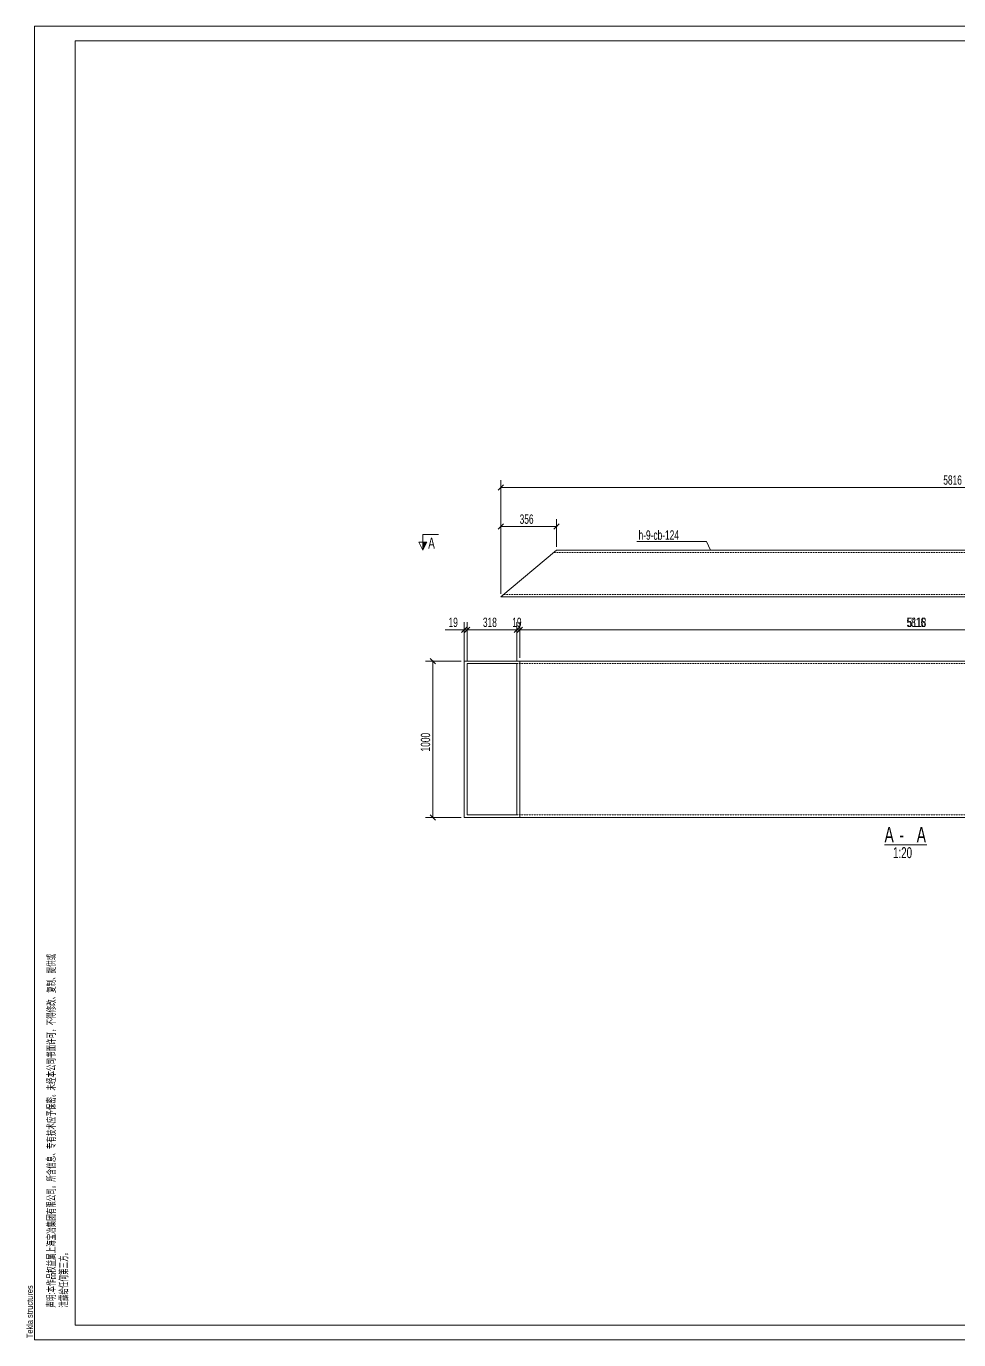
# Model space of a CAD drawing. Header units: millimetres. Extents: x 48 to 11980, y 100 to 8500.
# Drawn here: x 48 to 6014, y 100 to 8500 of the extents above; entities that cross this region are included whole.
import ezdxf

# ---------------------------------------------------------------- set-up
doc = ezdxf.new("R2010")
doc.units = ezdxf.units.MM
doc.linetypes.add('XKITLINE00', pattern=[0])
doc.linetypes.add('XKITLINE04', pattern=[3, 0.5, -0.5, 0.5, -0.5, 0.5, -0.5])
for name, color, linetype, lineweight in [('DrawingSheet', 5, 'Continuous', 0), ('OtherObjectType', 1, 'Continuous', 0), ('Part', 2, 'Continuous', 0), ('PartMark', 3, 'Continuous', 0), ('Section', 6, 'Continuous', 0), ('Z-DIMENSIONS', 1, 'Continuous', 0)]:
    doc.layers.add(name, color=color, linetype=linetype, lineweight=lineweight)
doc.styles.add('$TD_AUDIT_GENERATED_(D2)', font='ARIAL.TTF')
doc.styles.add('Arial', font='arial.ttf')
doc.styles.add('romsim', font='ARIAL.TTF')

# ---------------------------------------------------------------- blocks, each defined once
blk = doc.blocks.new('*A1')
at = {"layer": 'Part', "color": 4, "linetype": 'XKITLINE00', "lineweight": 0}
for p, q in [((3441, 5150), (3085, 4850)), ((8901, 5150), (3441, 5150)), ((8901, 5150), (8732.5, 5008)), ((8559, 5008), (8559, 4992)), ((8732.5, 5008), (8559, 5008)), ((8732.5, 4992), (8559, 4992)), ((8901, 4850), (8732.5, 4992)), ((3085, 4850), (8901, 4850))]:
    blk.add_line(p, q, dxfattribs=at)
at = {"layer": 'Part', "color": 7, "linetype": 'XKITLINE04', "lineweight": 0}
for p, q in [((8882, 5134), (3422, 5134)), ((8882, 4866), (3104, 4866))]:
    blk.add_line(p, q, dxfattribs=at)
blk = doc.blocks.new('*A2')
at = {"layer": 'Part', "color": 4, "linetype": 'XKITLINE00', "lineweight": 0}
for p, q in [((8666, 4440), (2850, 4440)), ((2850, 3440), (2850, 4440)), ((2869, 3456), (2869, 4424)), ((3187, 4424), (2869, 4424)), ((3187, 3456), (3187, 4424)), ((3206, 3440), (3206, 4440)), ((8666, 3440), (8666, 4440)), ((3187, 3456), (2869, 3456)), ((8666, 3440), (2850, 3440))]:
    blk.add_line(p, q, dxfattribs=at)
at = {"layer": 'Part', "color": 7, "linetype": 'XKITLINE04', "lineweight": 0}
for p, q in [((8647, 4424), (3187, 4424)), ((8324, 4424), (8324, 4440)), ((8324, 4424), (8324, 4440)), ((8497.5, 4424), (8497.5, 4440)), ((8497.5, 4424), (8497.5, 4440)), ((8647, 3456), (8647, 4424)), ((8647, 3456), (8647, 4424)), ((8666, 3440), (8666, 4440)), ((8647, 3456), (3187, 3456)), ((8324, 3440), (8324, 3456)), ((8324, 3440), (8324, 3456)), ((8497.5, 3440), (8497.5, 3456)), ((8497.5, 3440), (8497.5, 3456))]:
    blk.add_line(p, q, dxfattribs=at)
blk = doc.blocks.new('*A3')
at = {"layer": 'DrawingSheet', "color": 5, "linetype": 'XKITLINE00', "lineweight": 0}
for p, q in [((11980, 8500), (100, 8500)), ((100, 8500), (100, 100)), ((11980, 100), (11980, 8500)), ((100, 100), (11980, 100))]:
    blk.add_line(p, q, dxfattribs=at)
at = {"layer": 'DrawingSheet', "color": 5, "style": 'Arial', "width": 0.85}
blk.add_text('Tekla structures', height=40, rotation=90, dxfattribs=at).set_placement((90, 110))
blk = doc.blocks.new('*A5')
at = {"layer": 'OtherObjectType', "color": 7, "linetype": 'XKITLINE00', "lineweight": 0}
for p, q in [((100, 8500), (11980, 8500)), ((100, 100), (100, 8500)), ((360.1, 8407), (11880.6, 8407)), ((360.1, 193), (360.1, 8407)), ((11880.6, 193), (360.1, 193)), ((100, 100), (11980, 100))]:
    blk.add_line(p, q, dxfattribs=at)
at = {"layer": 'OtherObjectType', "color": 3, "style": '$TD_AUDIT_GENERATED_(D2)', "width": 0.595}
for s, p in [('\\M+5C9F9\\M+5C3F7:\\M+5B1BE\\M+5D7F7\\M+5C6B7\\M+5C8A8\\M+5D2E6\\M+5CAF4\\M+5C9CF\\M+5BAA3\\M+5B1A6\\M+5D2B1\\M+5BCAF\\M+5CDC5\\M+5D3D0\\M+5CFDE\\M+5B9AB\\M+5CBBE\\M+5A1A3\\M+5CBF9\\M+5BAAC\\M+5D0C5\\M+5CFA2\\M+5A1A2\\M+5D7A8\\M+5D3D0\\M+5BCBC\\M+5CAF5\\M+5D3A6\\M+5D3E8\\M+5B1A3\\M+5C3DC\\M+5A1A3\\M+5CEB4\\M+5BEAD\\M+5B1BE\\M+5B9AB\\M+5CBBE\\M+5CAE9\\M+5C3E6\\M+5D0ED\\M+5BFC9\\M+5A3AC\\M+5B2BB\\M+5B5C3\\M+5D0DE\\M+5B8C4\\M+5A1A2\\M+5B8B4\\M+5D6C6\\M+5A1A2\\M+5CCE1\\M+5B9A9\\M+5BBF2', (232, 306)), ('\\M+5D0B9\\M+5C2B6\\M+5B8F8\\M+5C8CE\\M+5BACE\\M+5B5DA\\M+5C8FD\\M+5B7BD\\M+5A1A3', (312, 306))]:
    blk.add_text(s, height=50, rotation=90, dxfattribs=at).set_placement(p)
blk = doc.blocks.new('*A6')
at = {"layer": 'Z-DIMENSIONS', "color": 3, "linetype": 'XKITLINE00', "lineweight": 0}
for p, q in [((3102, 5567), (3068, 5533)), ((3085, 4870), (3085, 5598)), ((3085, 5550), (8901, 5550)), ((8918, 5567), (8884.1, 5533)), ((8901, 5170), (8901, 5598))]:
    blk.add_line(p, q, dxfattribs=at)
at = {"layer": 'Z-DIMENSIONS', "color": 7}
for p in [(3085, 5550), (8901, 5550)]:
    blk.add_point(p, dxfattribs=at)
at = {"layer": 'Z-DIMENSIONS', "color": 7, "style": 'romsim', "width": 0.6375}
blk.add_text('5816', height=60, dxfattribs=at).set_placement((5915.1, 5568))
blk = doc.blocks.new('*A7')
at = {"layer": 'Z-DIMENSIONS', "color": 3, "linetype": 'XKITLINE00', "lineweight": 0}
for p, q in [((3102, 5317), (3068, 5283)), ((3085, 4870), (3085, 5348)), ((3085, 5300), (3441, 5300)), ((3458, 5317), (3424, 5283)), ((3441, 5170), (3441, 5348))]:
    blk.add_line(p, q, dxfattribs=at)
at = {"layer": 'Z-DIMENSIONS', "color": 7}
for p in [(3085, 5300), (3441, 5300)]:
    blk.add_point(p, dxfattribs=at)
at = {"layer": 'Z-DIMENSIONS', "color": 7, "style": 'romsim', "width": 0.6375}
blk.add_text('356', height=60, dxfattribs=at).set_placement((3204.6, 5318))
blk = doc.blocks.new('*A8')
at = {"layer": 'PartMark', "color": 7, "linetype": 'XKITLINE00', "lineweight": 0}
for p in [(3953.4, 5204.1), (4426, 5149.5)]:
    blk.add_line(p, (4400.1, 5204.1), dxfattribs=at)
at = {"layer": 'PartMark', "color": 7, "style": 'romsim', "width": 0.6375}
blk.add_text('h-9-cb-124', height=60, dxfattribs=at).set_placement((3965.4, 5216.1))
blk = doc.blocks.new('*A9')
at = {"layer": 'Section'}
for points in [[(2610, 5200), (2585, 5150), (2585, 5200)], [(9401, 5200), (9401, 5150), (9376, 5200)]]:
    blk.add_hatch(color=6, dxfattribs=at).paths.add_polyline_path(points, flags=17)
at = {"layer": 'Section', "color": 6, "linetype": 'XKITLINE00', "lineweight": 0}
for p, q in [((2585, 5250), (2685, 5250)), ((2585, 5250), (2585, 5150)), ((9401, 5250), (9301, 5250)), ((9401, 5250), (9401, 5150)), ((2585, 5150), (2560, 5200)), ((2610, 5200), (2560, 5200)), ((2585, 5150), (2610, 5200)), ((9376, 5200), (9426, 5200)), ((9401, 5150), (9376, 5200)), ((9426, 5200), (9401, 5150))]:
    blk.add_line(p, q, dxfattribs=at)
at = {"layer": 'Section', "color": 6, "style": 'romsim', "width": 0.6375}
for p in [(2620, 5160), (9320.6, 5160)]:
    blk.add_text('A', height=70, dxfattribs=at).set_placement(p)
blk = doc.blocks.new('*A10')
at = {"layer": 'Z-DIMENSIONS', "color": 3, "linetype": 'XKITLINE00', "lineweight": 0}
for p, q in [((2867, 4657), (2833, 4623)), ((2850, 3460), (2850, 4688)), ((2850, 4640), (8666, 4640)), ((8683, 4657), (8649.1, 4623)), ((8666, 3460), (8666, 4688))]:
    blk.add_line(p, q, dxfattribs=at)
at = {"layer": 'Z-DIMENSIONS', "color": 7}
for p in [(2850, 4640), (8666, 4640)]:
    blk.add_point(p, dxfattribs=at)
at = {"layer": 'Z-DIMENSIONS', "color": 7, "style": 'romsim', "width": 0.6375}
blk.add_text('5816', height=60, dxfattribs=at).set_placement((5680.1, 4658))
blk = doc.blocks.new('*A11')
at = {"layer": 'Z-DIMENSIONS', "color": 3, "linetype": 'XKITLINE00', "lineweight": 0}
for p, q in [((2850, 4640), (2727.1, 4640)), ((2850, 4640), (2727.1, 4640)), ((2867, 4657), (2833, 4623)), ((2850, 4460), (2850, 4688)), ((2850, 4640), (2869, 4640)), ((2886, 4657), (2852, 4623)), ((2869, 4444), (2869, 4688))]:
    blk.add_line(p, q, dxfattribs=at)
at = {"layer": 'Z-DIMENSIONS', "color": 7}
for p in [(2850, 4640), (2869, 4640)]:
    blk.add_point(p, dxfattribs=at)
at = {"layer": 'Z-DIMENSIONS', "color": 7, "style": 'romsim', "width": 0.6375}
blk.add_text('19', height=60, dxfattribs=at).set_placement((2749.6, 4658))
blk = doc.blocks.new('*A12')
at = {"layer": 'Z-DIMENSIONS', "color": 3, "linetype": 'XKITLINE00', "lineweight": 0}
for p, q in [((2886, 4657), (2852, 4623)), ((2869, 4444), (2869, 4688)), ((2869, 4640), (3187, 4640)), ((3204, 4657), (3170, 4623)), ((3187, 4444), (3187, 4688))]:
    blk.add_line(p, q, dxfattribs=at)
at = {"layer": 'Z-DIMENSIONS', "color": 7}
for p in [(2869, 4640), (3187, 4640)]:
    blk.add_point(p, dxfattribs=at)
at = {"layer": 'Z-DIMENSIONS', "color": 7, "style": 'romsim', "width": 0.6375}
blk.add_text('318', height=60, dxfattribs=at).set_placement((2969.6, 4658))
blk = doc.blocks.new('*A13')
at = {"layer": 'Z-DIMENSIONS', "color": 3, "linetype": 'XKITLINE00', "lineweight": 0}
for p, q in [((3204, 4657), (3170, 4623)), ((3187, 4444), (3187, 4688)), ((3187, 4640), (3206, 4640)), ((3223, 4657), (3189, 4623)), ((3206, 4460), (3206, 4688))]:
    blk.add_line(p, q, dxfattribs=at)
at = {"layer": 'Z-DIMENSIONS', "color": 7}
for p in [(3187, 4640), (3206, 4640)]:
    blk.add_point(p, dxfattribs=at)
at = {"layer": 'Z-DIMENSIONS', "color": 7, "style": 'romsim', "width": 0.6375}
blk.add_text('19', height=60, dxfattribs=at).set_placement((3157.5, 4658))
blk = doc.blocks.new('*A14')
at = {"layer": 'Z-DIMENSIONS', "color": 3, "linetype": 'XKITLINE00', "lineweight": 0}
for p, q in [((3223, 4657), (3189, 4623)), ((3206, 4460), (3206, 4688)), ((3206, 4640), (8324, 4640)), ((8341, 4657), (8307.1, 4623)), ((8324, 4460), (8324, 4688))]:
    blk.add_line(p, q, dxfattribs=at)
at = {"layer": 'Z-DIMENSIONS', "color": 7}
for p in [(3206, 4640), (8324, 4640)]:
    blk.add_point(p, dxfattribs=at)
at = {"layer": 'Z-DIMENSIONS', "color": 7, "style": 'romsim', "width": 0.6375}
blk.add_text('5118', height=60, dxfattribs=at).set_placement((5687.1, 4658))
blk = doc.blocks.new('*A18')
at = {"layer": 'Z-DIMENSIONS', "color": 3, "linetype": 'XKITLINE00', "lineweight": 0}
for p, q in [((2633, 4457), (2667, 4423)), ((2830, 4440), (2602, 4440)), ((2650, 3440), (2650, 4440)), ((2633, 3457), (2667, 3423)), ((2830, 3440), (2602, 3440))]:
    blk.add_line(p, q, dxfattribs=at)
at = {"layer": 'Z-DIMENSIONS', "color": 7}
for p in [(2650, 4440), (2650, 3440)]:
    blk.add_point(p, dxfattribs=at)
at = {"layer": 'Z-DIMENSIONS', "color": 7, "style": 'romsim', "width": 0.6375}
blk.add_text('1000', height=60, rotation=90.00021, dxfattribs=at).set_placement((2632, 3862.1))
blk = doc.blocks.new('*A19')
at = {"layer": 'OtherObjectType', "color": 6, "linetype": 'XKITLINE00', "lineweight": 0}
blk.add_line((5539, 3265), (5810, 3265), dxfattribs=at)
at = {"layer": 'OtherObjectType', "color": 6, "style": 'romsim', "width": 0.6375}
for s, height, p in [('A', 100, (5539, 3280)), ('A', 100, (5745.1, 3280)), ('-', 100, (5633.9, 3280)), ('1:20', 70, (5593.8, 3180))]:
    blk.add_text(s, height=height, dxfattribs=at).set_placement(p)

msp = doc.modelspace()

# ---------------------------------------------------------------- block references
at = {"lineweight": 0}
for name in ['*A3', '*A5', '*A6', '*A7', '*A9', '*A8', '*A1', '*A11', '*A10', '*A12', '*A13', '*A14', '*A18', '*A2', '*A19']:
    msp.add_blockref(name, (0, 0), dxfattribs=at)

doc.saveas('drawing.dxf')
